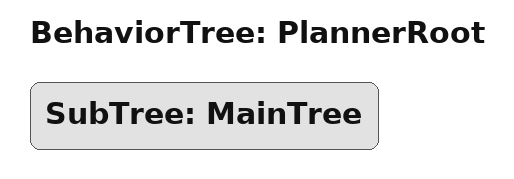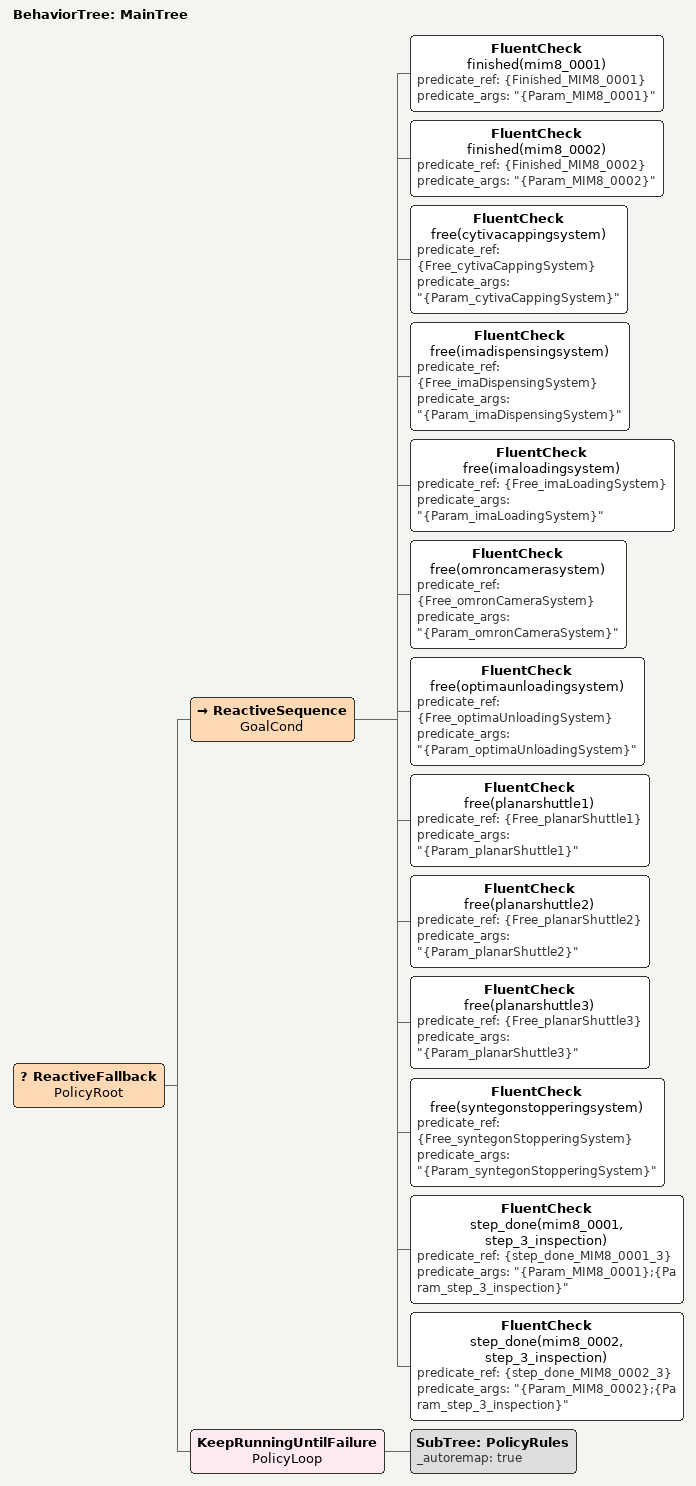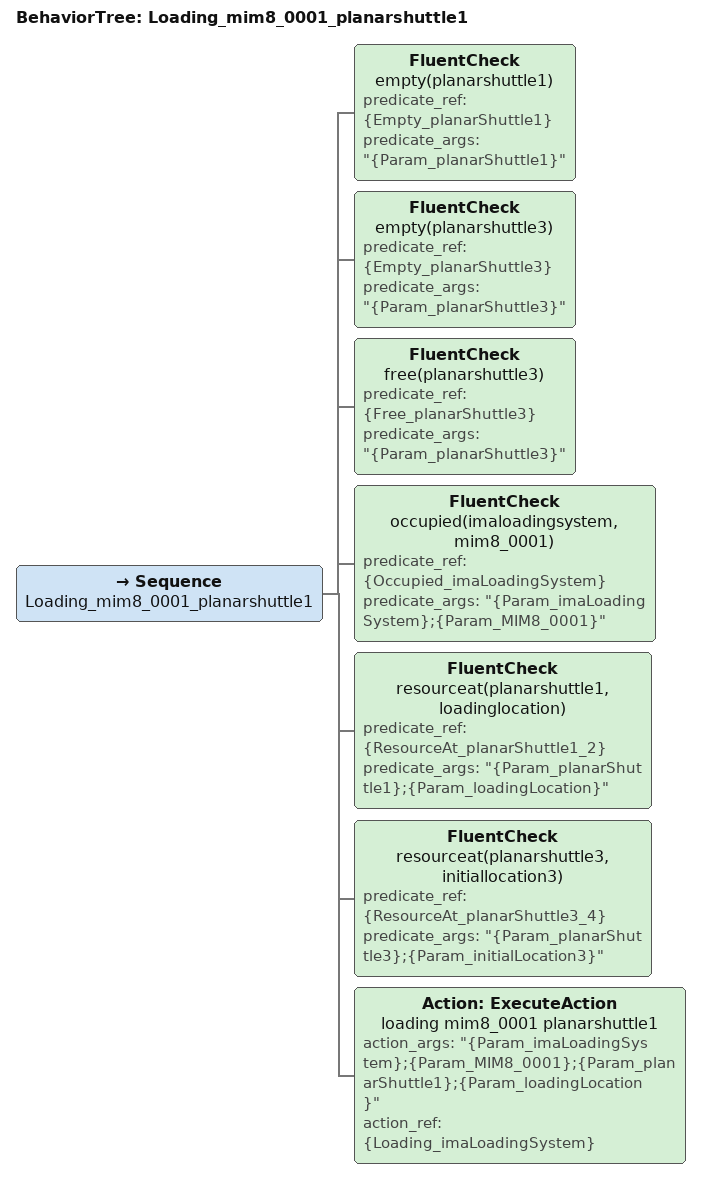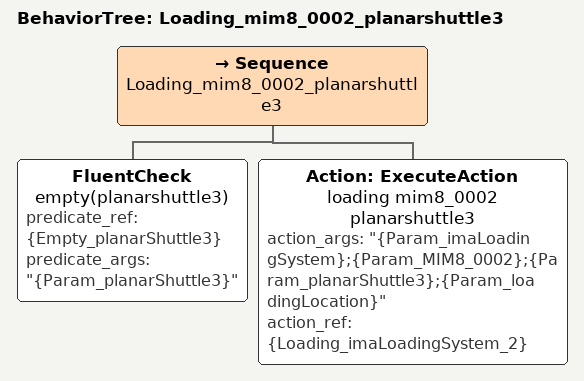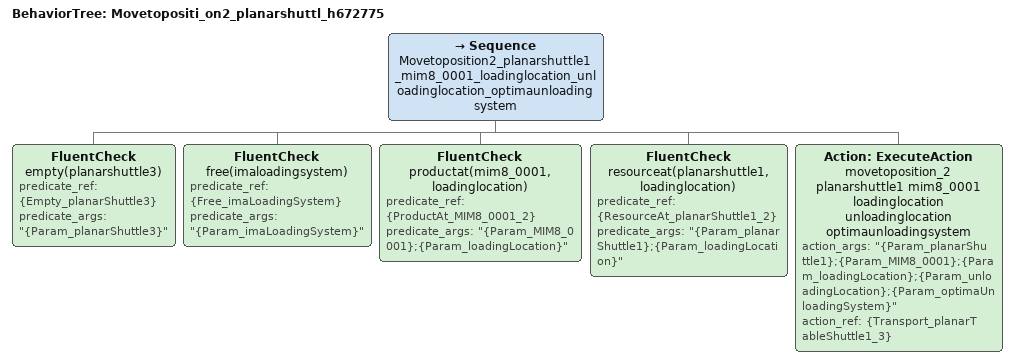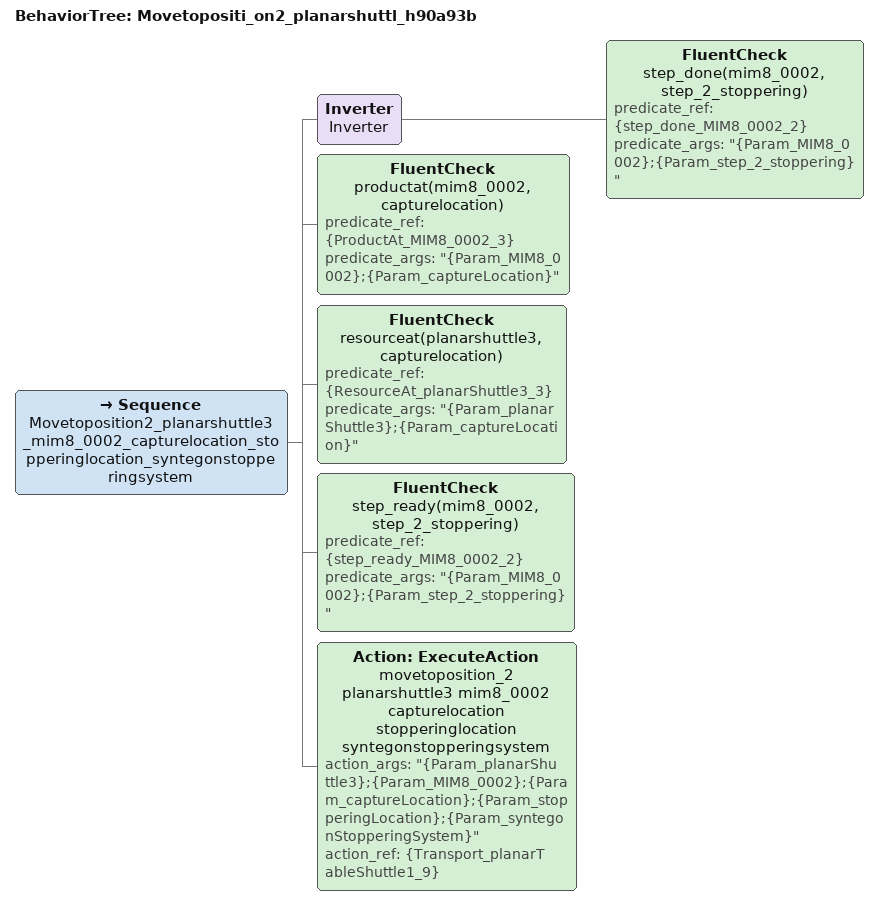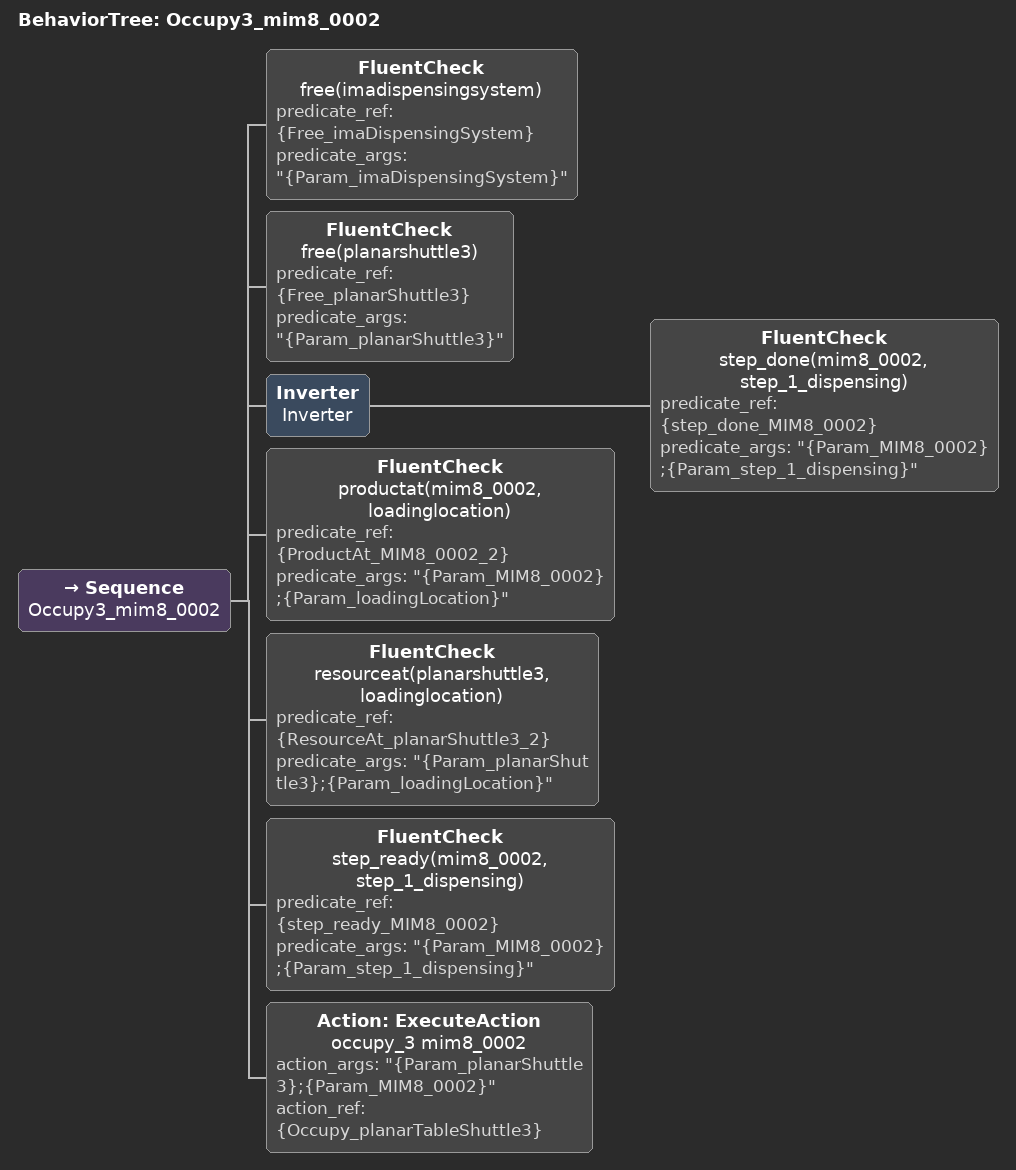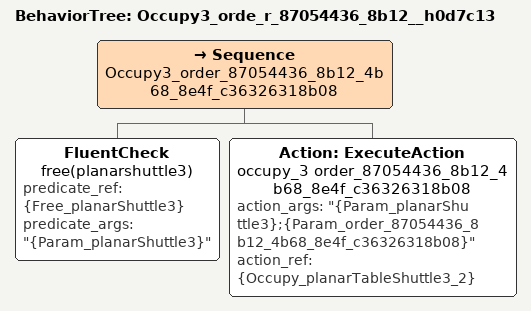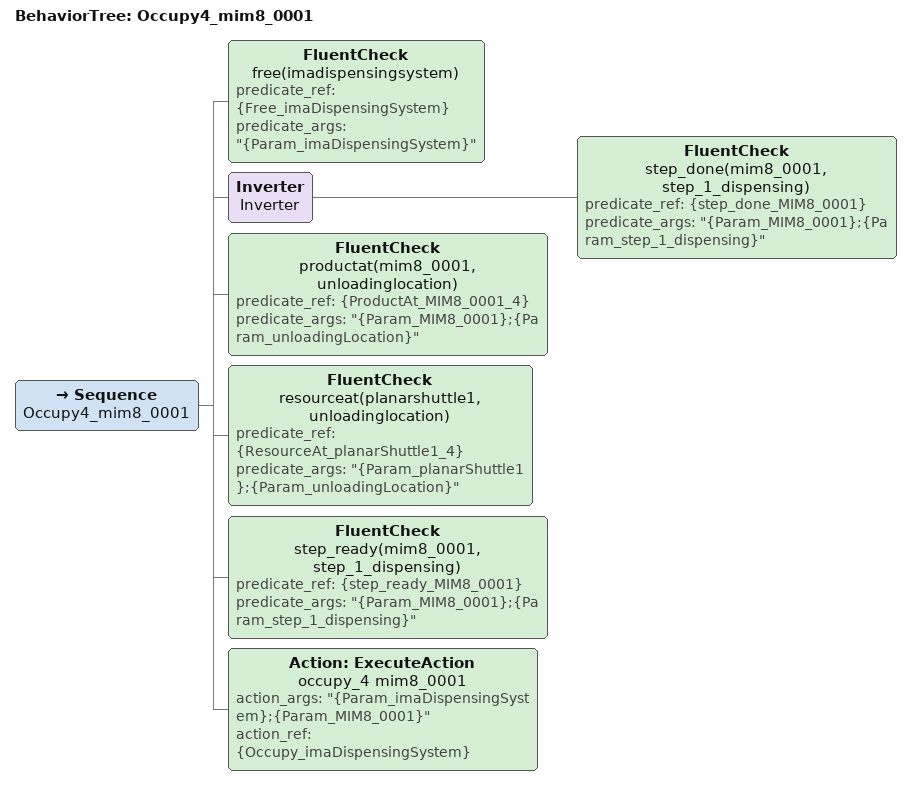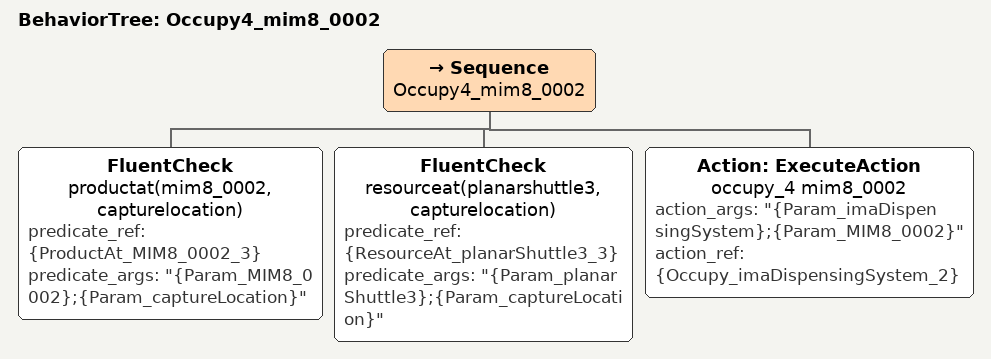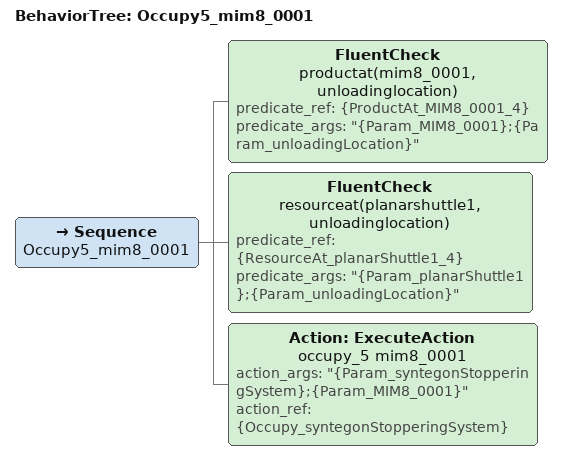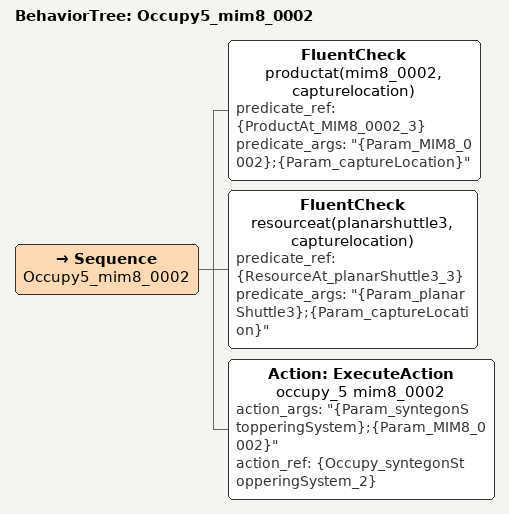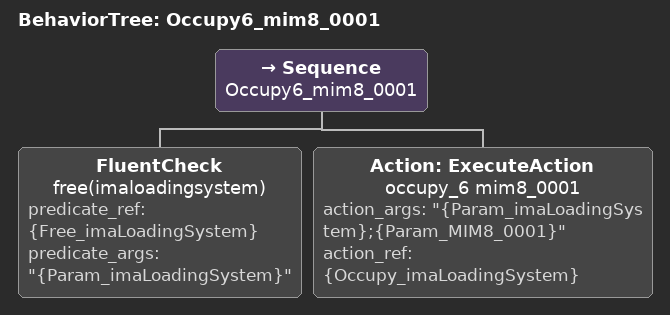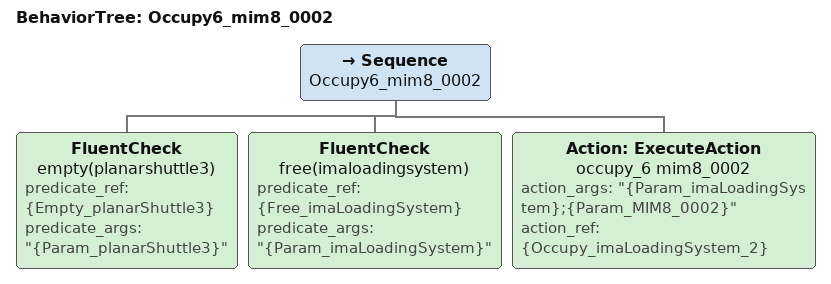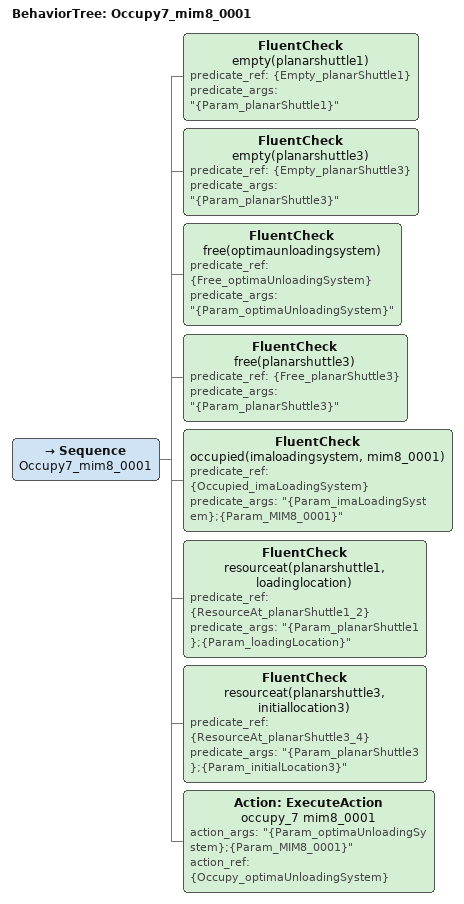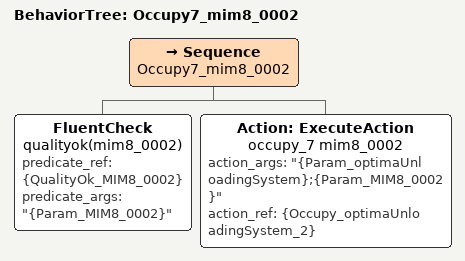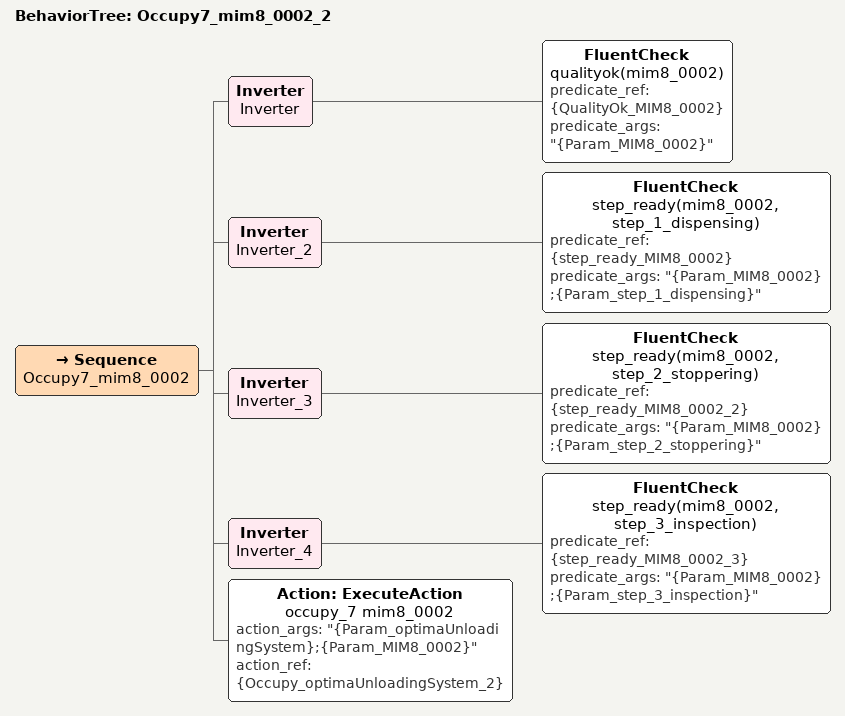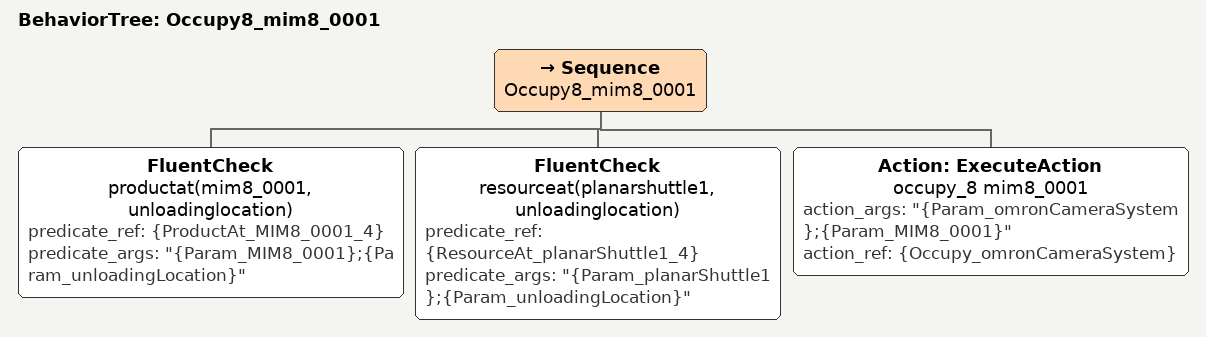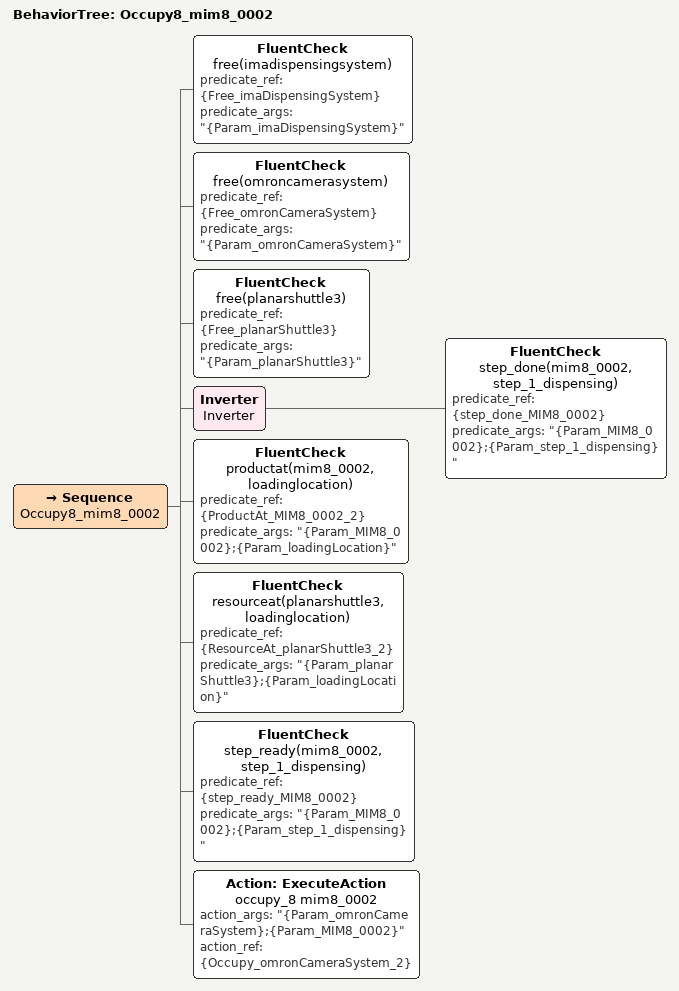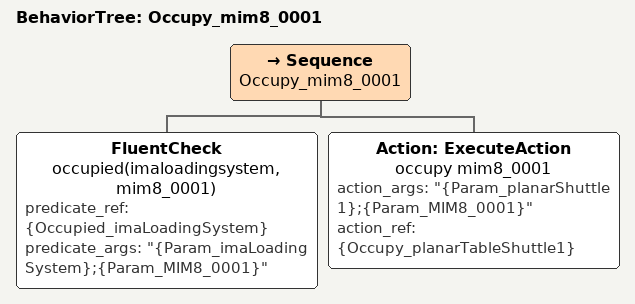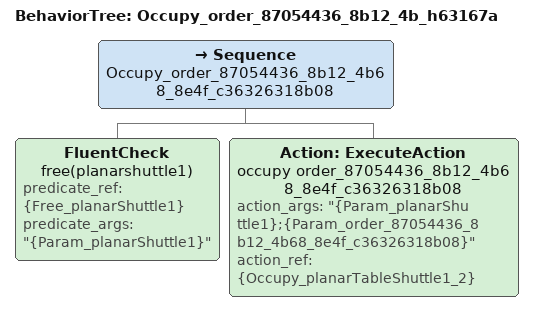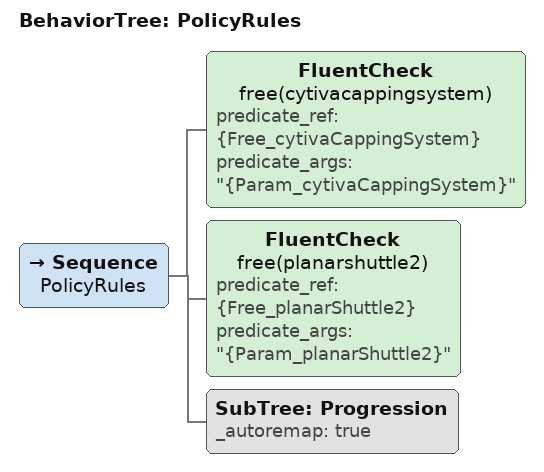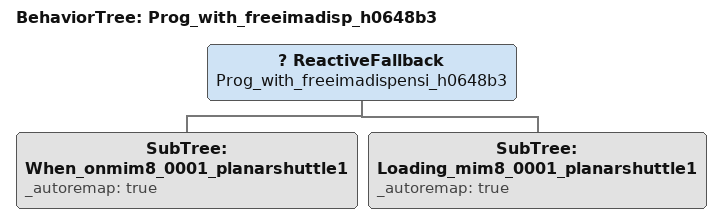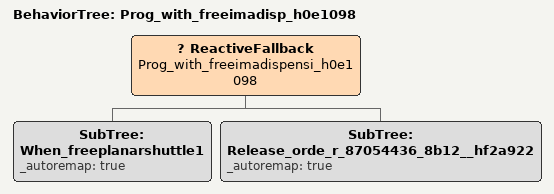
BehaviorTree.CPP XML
<BehaviorTree ID="PlannerRoot">
  <SubTree ID="MainTree"/>
</BehaviorTree>

<BehaviorTree ID="MainTree">
  <ReactiveFallback name="PolicyRoot">
    <ReactiveSequence name="GoalCond">
      <FluentCheck name="finished(mim8_0001)" predicate_ref="{Finished_MIM8_0001}" predicate_args="&quot;{Param_MIM8_0001}&quot;"/>
      <FluentCheck name="finished(mim8_0002)" predicate_ref="{Finished_MIM8_0002}" predicate_args="&quot;{Param_MIM8_0002}&quot;"/>
      <FluentCheck name="free(cytivacappingsystem)" predicate_ref="{Free_cytivaCappingSystem}" predicate_args="&quot;{Param_cytivaCappingSystem}&quot;"/>
      <FluentCheck name="free(imadispensingsystem)" predicate_ref="{Free_imaDispensingSystem}" predicate_args="&quot;{Param_imaDispensingSystem}&quot;"/>
      <FluentCheck name="free(imaloadingsystem)" predicate_ref="{Free_imaLoadingSystem}" predicate_args="&quot;{Param_imaLoadingSystem}&quot;"/>
      <FluentCheck name="free(omroncamerasystem)" predicate_ref="{Free_omronCameraSystem}" predicate_args="&quot;{Param_omronCameraSystem}&quot;"/>
      <FluentCheck name="free(optimaunloadingsystem)" predicate_ref="{Free_optimaUnloadingSystem}" predicate_args="&quot;{Param_optimaUnloadingSystem}&quot;"/>
      <FluentCheck name="free(planarshuttle1)" predicate_ref="{Free_planarShuttle1}" predicate_args="&quot;{Param_planarShuttle1}&quot;"/>
      <FluentCheck name="free(planarshuttle2)" predicate_ref="{Free_planarShuttle2}" predicate_args="&quot;{Param_planarShuttle2}&quot;"/>
      <FluentCheck name="free(planarshuttle3)" predicate_ref="{Free_planarShuttle3}" predicate_args="&quot;{Param_planarShuttle3}&quot;"/>
      <FluentCheck name="free(syntegonstopperingsystem)" predicate_ref="{Free_syntegonStopperingSystem}" predicate_args="&quot;{Param_syntegonStopperingSystem}&quot;"/>
      <FluentCheck name="step_done(mim8_0001, step_3_inspection)" predicate_ref="{step_done_MIM8_0001_3}" predicate_args="&quot;{Param_MIM8_0001};{Param_step_3_inspection}&quot;"/>
      <FluentCheck name="step_done(mim8_0002, step_3_inspection)" predicate_ref="{step_done_MIM8_0002_3}" predicate_args="&quot;{Param_MIM8_0002};{Param_step_3_inspection}&quot;"/>
    </ReactiveSequence>
    <KeepRunningUntilFailure name="PolicyLoop">
      <SubTree ID="PolicyRules" _autoremap="true"/>
    </KeepRunningUntilFailure>
  </ReactiveFallback>
</BehaviorTree>

<BehaviorTree ID="Loading_mim8_0001_planarshuttle1">
  <Sequence name="Loading_mim8_0001_planarshuttle1">
    <FluentCheck name="empty(planarshuttle1)" predicate_ref="{Empty_planarShuttle1}" predicate_args="&quot;{Param_planarShuttle1}&quot;"/>
    <FluentCheck name="empty(planarshuttle3)" predicate_ref="{Empty_planarShuttle3}" predicate_args="&quot;{Param_planarShuttle3}&quot;"/>
    <FluentCheck name="free(planarshuttle3)" predicate_ref="{Free_planarShuttle3}" predicate_args="&quot;{Param_planarShuttle3}&quot;"/>
    <FluentCheck name="occupied(imaloadingsystem, mim8_0001)" predicate_ref="{Occupied_imaLoadingSystem}" predicate_args="&quot;{Param_imaLoadingSystem};{Param_MIM8_0001}&quot;"/>
    <FluentCheck name="resourceat(planarshuttle1, loadinglocation)" predicate_ref="{ResourceAt_planarShuttle1_2}" predicate_args="&quot;{Param_planarShuttle1};{Param_loadingLocation}&quot;"/>
    <FluentCheck name="resourceat(planarshuttle3, initiallocation3)" predicate_ref="{ResourceAt_planarShuttle3_4}" predicate_args="&quot;{Param_planarShuttle3};{Param_initialLocation3}&quot;"/>
    <Action ID="ExecuteAction" name="loading mim8_0001 planarshuttle1" action_args="&quot;{Param_imaLoadingSystem};{Param_MIM8_0001};{Param_planarShuttle1};{Param_loadingLocation}&quot;" action_ref="{Loading_imaLoadingSystem}"/>
  </Sequence>
</BehaviorTree>

<BehaviorTree ID="Loading_mim8_0002_planarshuttle3">
  <Sequence name="Loading_mim8_0002_planarshuttle3">
    <FluentCheck name="empty(planarshuttle3)" predicate_ref="{Empty_planarShuttle3}" predicate_args="&quot;{Param_planarShuttle3}&quot;"/>
    <Action ID="ExecuteAction" name="loading mim8_0002 planarshuttle3" action_args="&quot;{Param_imaLoadingSystem};{Param_MIM8_0002};{Param_planarShuttle3};{Param_loadingLocation}&quot;" action_ref="{Loading_imaLoadingSystem_2}"/>
  </Sequence>
</BehaviorTree>

<BehaviorTree ID="Movetopositi_on2_planarshuttl_h672775">
  <Sequence name="Movetoposition2_planarshuttle1_mim8_0001_loadinglocation_unloadinglocation_optimaunloadingsystem">
    <FluentCheck name="empty(planarshuttle3)" predicate_ref="{Empty_planarShuttle3}" predicate_args="&quot;{Param_planarShuttle3}&quot;"/>
    <FluentCheck name="free(imaloadingsystem)" predicate_ref="{Free_imaLoadingSystem}" predicate_args="&quot;{Param_imaLoadingSystem}&quot;"/>
    <FluentCheck name="productat(mim8_0001, loadinglocation)" predicate_ref="{ProductAt_MIM8_0001_2}" predicate_args="&quot;{Param_MIM8_0001};{Param_loadingLocation}&quot;"/>
    <FluentCheck name="resourceat(planarshuttle1, loadinglocation)" predicate_ref="{ResourceAt_planarShuttle1_2}" predicate_args="&quot;{Param_planarShuttle1};{Param_loadingLocation}&quot;"/>
    <Action ID="ExecuteAction" name="movetoposition_2 planarshuttle1 mim8_0001 loadinglocation unloadinglocation optimaunloadingsystem" action_args="&quot;{Param_planarShuttle1};{Param_MIM8_0001};{Param_loadingLocation};{Param_unloadingLocation};{Param_optimaUnloadingSystem}&quot;" action_ref="{Transport_planarTableShuttle1_3}"/>
  </Sequence>
</BehaviorTree>

<BehaviorTree ID="Movetopositi_on2_planarshuttl_h90a93b">
  <Sequence name="Movetoposition2_planarshuttle3_mim8_0002_capturelocation_stopperinglocation_syntegonstopperingsystem">
    <Inverter name="Inverter">
      <FluentCheck name="step_done(mim8_0002, step_2_stoppering)" predicate_ref="{step_done_MIM8_0002_2}" predicate_args="&quot;{Param_MIM8_0002};{Param_step_2_stoppering}&quot;"/>
    </Inverter>
    <FluentCheck name="productat(mim8_0002, capturelocation)" predicate_ref="{ProductAt_MIM8_0002_3}" predicate_args="&quot;{Param_MIM8_0002};{Param_captureLocation}&quot;"/>
    <FluentCheck name="resourceat(planarshuttle3, capturelocation)" predicate_ref="{ResourceAt_planarShuttle3_3}" predicate_args="&quot;{Param_planarShuttle3};{Param_captureLocation}&quot;"/>
    <FluentCheck name="step_ready(mim8_0002, step_2_stoppering)" predicate_ref="{step_ready_MIM8_0002_2}" predicate_args="&quot;{Param_MIM8_0002};{Param_step_2_stoppering}&quot;"/>
    <Action ID="ExecuteAction" name="movetoposition_2 planarshuttle3 mim8_0002 capturelocation stopperinglocation syntegonstopperingsystem" action_args="&quot;{Param_planarShuttle3};{Param_MIM8_0002};{Param_captureLocation};{Param_stopperingLocation};{Param_syntegonStopperingSystem}&quot;" action_ref="{Transport_planarTableShuttle1_9}"/>
  </Sequence>
</BehaviorTree>

<BehaviorTree ID="Occupy3_mim8_0002">
  <Sequence name="Occupy3_mim8_0002">
    <FluentCheck name="free(imadispensingsystem)" predicate_ref="{Free_imaDispensingSystem}" predicate_args="&quot;{Param_imaDispensingSystem}&quot;"/>
    <FluentCheck name="free(planarshuttle3)" predicate_ref="{Free_planarShuttle3}" predicate_args="&quot;{Param_planarShuttle3}&quot;"/>
    <Inverter name="Inverter">
      <FluentCheck name="step_done(mim8_0002, step_1_dispensing)" predicate_ref="{step_done_MIM8_0002}" predicate_args="&quot;{Param_MIM8_0002};{Param_step_1_dispensing}&quot;"/>
    </Inverter>
    <FluentCheck name="productat(mim8_0002, loadinglocation)" predicate_ref="{ProductAt_MIM8_0002_2}" predicate_args="&quot;{Param_MIM8_0002};{Param_loadingLocation}&quot;"/>
    <FluentCheck name="resourceat(planarshuttle3, loadinglocation)" predicate_ref="{ResourceAt_planarShuttle3_2}" predicate_args="&quot;{Param_planarShuttle3};{Param_loadingLocation}&quot;"/>
    <FluentCheck name="step_ready(mim8_0002, step_1_dispensing)" predicate_ref="{step_ready_MIM8_0002}" predicate_args="&quot;{Param_MIM8_0002};{Param_step_1_dispensing}&quot;"/>
    <Action ID="ExecuteAction" name="occupy_3 mim8_0002" action_args="&quot;{Param_planarShuttle3};{Param_MIM8_0002}&quot;" action_ref="{Occupy_planarTableShuttle3}"/>
  </Sequence>
</BehaviorTree>

<BehaviorTree ID="Occupy3_orde_r_87054436_8b12__h0d7c13">
  <Sequence name="Occupy3_order_87054436_8b12_4b68_8e4f_c36326318b08">
    <FluentCheck name="free(planarshuttle3)" predicate_ref="{Free_planarShuttle3}" predicate_args="&quot;{Param_planarShuttle3}&quot;"/>
    <Action ID="ExecuteAction" name="occupy_3 order_87054436_8b12_4b68_8e4f_c36326318b08" action_args="&quot;{Param_planarShuttle3};{Param_order_87054436_8b12_4b68_8e4f_c36326318b08}&quot;" action_ref="{Occupy_planarTableShuttle3_2}"/>
  </Sequence>
</BehaviorTree>

<BehaviorTree ID="Occupy4_mim8_0001">
  <Sequence name="Occupy4_mim8_0001">
    <FluentCheck name="free(imadispensingsystem)" predicate_ref="{Free_imaDispensingSystem}" predicate_args="&quot;{Param_imaDispensingSystem}&quot;"/>
    <Inverter name="Inverter">
      <FluentCheck name="step_done(mim8_0001, step_1_dispensing)" predicate_ref="{step_done_MIM8_0001}" predicate_args="&quot;{Param_MIM8_0001};{Param_step_1_dispensing}&quot;"/>
    </Inverter>
    <FluentCheck name="productat(mim8_0001, unloadinglocation)" predicate_ref="{ProductAt_MIM8_0001_4}" predicate_args="&quot;{Param_MIM8_0001};{Param_unloadingLocation}&quot;"/>
    <FluentCheck name="resourceat(planarshuttle1, unloadinglocation)" predicate_ref="{ResourceAt_planarShuttle1_4}" predicate_args="&quot;{Param_planarShuttle1};{Param_unloadingLocation}&quot;"/>
    <FluentCheck name="step_ready(mim8_0001, step_1_dispensing)" predicate_ref="{step_ready_MIM8_0001}" predicate_args="&quot;{Param_MIM8_0001};{Param_step_1_dispensing}&quot;"/>
    <Action ID="ExecuteAction" name="occupy_4 mim8_0001" action_args="&quot;{Param_imaDispensingSystem};{Param_MIM8_0001}&quot;" action_ref="{Occupy_imaDispensingSystem}"/>
  </Sequence>
</BehaviorTree>

<BehaviorTree ID="Occupy4_mim8_0002">
  <Sequence name="Occupy4_mim8_0002">
    <FluentCheck name="productat(mim8_0002, capturelocation)" predicate_ref="{ProductAt_MIM8_0002_3}" predicate_args="&quot;{Param_MIM8_0002};{Param_captureLocation}&quot;"/>
    <FluentCheck name="resourceat(planarshuttle3, capturelocation)" predicate_ref="{ResourceAt_planarShuttle3_3}" predicate_args="&quot;{Param_planarShuttle3};{Param_captureLocation}&quot;"/>
    <Action ID="ExecuteAction" name="occupy_4 mim8_0002" action_args="&quot;{Param_imaDispensingSystem};{Param_MIM8_0002}&quot;" action_ref="{Occupy_imaDispensingSystem_2}"/>
  </Sequence>
</BehaviorTree>

<BehaviorTree ID="Occupy5_mim8_0001">
  <Sequence name="Occupy5_mim8_0001">
    <FluentCheck name="productat(mim8_0001, unloadinglocation)" predicate_ref="{ProductAt_MIM8_0001_4}" predicate_args="&quot;{Param_MIM8_0001};{Param_unloadingLocation}&quot;"/>
    <FluentCheck name="resourceat(planarshuttle1, unloadinglocation)" predicate_ref="{ResourceAt_planarShuttle1_4}" predicate_args="&quot;{Param_planarShuttle1};{Param_unloadingLocation}&quot;"/>
    <Action ID="ExecuteAction" name="occupy_5 mim8_0001" action_args="&quot;{Param_syntegonStopperingSystem};{Param_MIM8_0001}&quot;" action_ref="{Occupy_syntegonStopperingSystem}"/>
  </Sequence>
</BehaviorTree>

<BehaviorTree ID="Occupy5_mim8_0002">
  <Sequence name="Occupy5_mim8_0002">
    <FluentCheck name="productat(mim8_0002, capturelocation)" predicate_ref="{ProductAt_MIM8_0002_3}" predicate_args="&quot;{Param_MIM8_0002};{Param_captureLocation}&quot;"/>
    <FluentCheck name="resourceat(planarshuttle3, capturelocation)" predicate_ref="{ResourceAt_planarShuttle3_3}" predicate_args="&quot;{Param_planarShuttle3};{Param_captureLocation}&quot;"/>
    <Action ID="ExecuteAction" name="occupy_5 mim8_0002" action_args="&quot;{Param_syntegonStopperingSystem};{Param_MIM8_0002}&quot;" action_ref="{Occupy_syntegonStopperingSystem_2}"/>
  </Sequence>
</BehaviorTree>

<BehaviorTree ID="Occupy6_mim8_0001">
  <Sequence name="Occupy6_mim8_0001">
    <FluentCheck name="free(imaloadingsystem)" predicate_ref="{Free_imaLoadingSystem}" predicate_args="&quot;{Param_imaLoadingSystem}&quot;"/>
    <Action ID="ExecuteAction" name="occupy_6 mim8_0001" action_args="&quot;{Param_imaLoadingSystem};{Param_MIM8_0001}&quot;" action_ref="{Occupy_imaLoadingSystem}"/>
  </Sequence>
</BehaviorTree>

<BehaviorTree ID="Occupy6_mim8_0002">
  <Sequence name="Occupy6_mim8_0002">
    <FluentCheck name="empty(planarshuttle3)" predicate_ref="{Empty_planarShuttle3}" predicate_args="&quot;{Param_planarShuttle3}&quot;"/>
    <FluentCheck name="free(imaloadingsystem)" predicate_ref="{Free_imaLoadingSystem}" predicate_args="&quot;{Param_imaLoadingSystem}&quot;"/>
    <Action ID="ExecuteAction" name="occupy_6 mim8_0002" action_args="&quot;{Param_imaLoadingSystem};{Param_MIM8_0002}&quot;" action_ref="{Occupy_imaLoadingSystem_2}"/>
  </Sequence>
</BehaviorTree>

<BehaviorTree ID="Occupy7_mim8_0001">
  <Sequence name="Occupy7_mim8_0001">
    <FluentCheck name="empty(planarshuttle1)" predicate_ref="{Empty_planarShuttle1}" predicate_args="&quot;{Param_planarShuttle1}&quot;"/>
    <FluentCheck name="empty(planarshuttle3)" predicate_ref="{Empty_planarShuttle3}" predicate_args="&quot;{Param_planarShuttle3}&quot;"/>
    <FluentCheck name="free(optimaunloadingsystem)" predicate_ref="{Free_optimaUnloadingSystem}" predicate_args="&quot;{Param_optimaUnloadingSystem}&quot;"/>
    <FluentCheck name="free(planarshuttle3)" predicate_ref="{Free_planarShuttle3}" predicate_args="&quot;{Param_planarShuttle3}&quot;"/>
    <FluentCheck name="occupied(imaloadingsystem, mim8_0001)" predicate_ref="{Occupied_imaLoadingSystem}" predicate_args="&quot;{Param_imaLoadingSystem};{Param_MIM8_0001}&quot;"/>
    <FluentCheck name="resourceat(planarshuttle1, loadinglocation)" predicate_ref="{ResourceAt_planarShuttle1_2}" predicate_args="&quot;{Param_planarShuttle1};{Param_loadingLocation}&quot;"/>
    <FluentCheck name="resourceat(planarshuttle3, initiallocation3)" predicate_ref="{ResourceAt_planarShuttle3_4}" predicate_args="&quot;{Param_planarShuttle3};{Param_initialLocation3}&quot;"/>
    <Action ID="ExecuteAction" name="occupy_7 mim8_0001" action_args="&quot;{Param_optimaUnloadingSystem};{Param_MIM8_0001}&quot;" action_ref="{Occupy_optimaUnloadingSystem}"/>
  </Sequence>
</BehaviorTree>

<BehaviorTree ID="Occupy7_mim8_0002">
  <Sequence name="Occupy7_mim8_0002">
    <FluentCheck name="qualityok(mim8_0002)" predicate_ref="{QualityOk_MIM8_0002}" predicate_args="&quot;{Param_MIM8_0002}&quot;"/>
    <Action ID="ExecuteAction" name="occupy_7 mim8_0002" action_args="&quot;{Param_optimaUnloadingSystem};{Param_MIM8_0002}&quot;" action_ref="{Occupy_optimaUnloadingSystem_2}"/>
  </Sequence>
</BehaviorTree>

<BehaviorTree ID="Occupy7_mim8_0002_2">
  <Sequence name="Occupy7_mim8_0002">
    <Inverter name="Inverter">
      <FluentCheck name="qualityok(mim8_0002)" predicate_ref="{QualityOk_MIM8_0002}" predicate_args="&quot;{Param_MIM8_0002}&quot;"/>
    </Inverter>
    <Inverter name="Inverter_2">
      <FluentCheck name="step_ready(mim8_0002, step_1_dispensing)" predicate_ref="{step_ready_MIM8_0002}" predicate_args="&quot;{Param_MIM8_0002};{Param_step_1_dispensing}&quot;"/>
    </Inverter>
    <Inverter name="Inverter_3">
      <FluentCheck name="step_ready(mim8_0002, step_2_stoppering)" predicate_ref="{step_ready_MIM8_0002_2}" predicate_args="&quot;{Param_MIM8_0002};{Param_step_2_stoppering}&quot;"/>
    </Inverter>
    <Inverter name="Inverter_4">
      <FluentCheck name="step_ready(mim8_0002, step_3_inspection)" predicate_ref="{step_ready_MIM8_0002_3}" predicate_args="&quot;{Param_MIM8_0002};{Param_step_3_inspection}&quot;"/>
    </Inverter>
    <Action ID="ExecuteAction" name="occupy_7 mim8_0002" action_args="&quot;{Param_optimaUnloadingSystem};{Param_MIM8_0002}&quot;" action_ref="{Occupy_optimaUnloadingSystem_2}"/>
  </Sequence>
</BehaviorTree>

<BehaviorTree ID="Occupy8_mim8_0001">
  <Sequence name="Occupy8_mim8_0001">
    <FluentCheck name="productat(mim8_0001, unloadinglocation)" predicate_ref="{ProductAt_MIM8_0001_4}" predicate_args="&quot;{Param_MIM8_0001};{Param_unloadingLocation}&quot;"/>
    <FluentCheck name="resourceat(planarshuttle1, unloadinglocation)" predicate_ref="{ResourceAt_planarShuttle1_4}" predicate_args="&quot;{Param_planarShuttle1};{Param_unloadingLocation}&quot;"/>
    <Action ID="ExecuteAction" name="occupy_8 mim8_0001" action_args="&quot;{Param_omronCameraSystem};{Param_MIM8_0001}&quot;" action_ref="{Occupy_omronCameraSystem}"/>
  </Sequence>
</BehaviorTree>

<BehaviorTree ID="Occupy8_mim8_0002">
  <Sequence name="Occupy8_mim8_0002">
    <FluentCheck name="free(imadispensingsystem)" predicate_ref="{Free_imaDispensingSystem}" predicate_args="&quot;{Param_imaDispensingSystem}&quot;"/>
    <FluentCheck name="free(omroncamerasystem)" predicate_ref="{Free_omronCameraSystem}" predicate_args="&quot;{Param_omronCameraSystem}&quot;"/>
    <FluentCheck name="free(planarshuttle3)" predicate_ref="{Free_planarShuttle3}" predicate_args="&quot;{Param_planarShuttle3}&quot;"/>
    <Inverter name="Inverter">
      <FluentCheck name="step_done(mim8_0002, step_1_dispensing)" predicate_ref="{step_done_MIM8_0002}" predicate_args="&quot;{Param_MIM8_0002};{Param_step_1_dispensing}&quot;"/>
    </Inverter>
    <FluentCheck name="productat(mim8_0002, loadinglocation)" predicate_ref="{ProductAt_MIM8_0002_2}" predicate_args="&quot;{Param_MIM8_0002};{Param_loadingLocation}&quot;"/>
    <FluentCheck name="resourceat(planarshuttle3, loadinglocation)" predicate_ref="{ResourceAt_planarShuttle3_2}" predicate_args="&quot;{Param_planarShuttle3};{Param_loadingLocation}&quot;"/>
    <FluentCheck name="step_ready(mim8_0002, step_1_dispensing)" predicate_ref="{step_ready_MIM8_0002}" predicate_args="&quot;{Param_MIM8_0002};{Param_step_1_dispensing}&quot;"/>
    <Action ID="ExecuteAction" name="occupy_8 mim8_0002" action_args="&quot;{Param_omronCameraSystem};{Param_MIM8_0002}&quot;" action_ref="{Occupy_omronCameraSystem_2}"/>
  </Sequence>
</BehaviorTree>

<BehaviorTree ID="Occupy_mim8_0001">
  <Sequence name="Occupy_mim8_0001">
    <FluentCheck name="occupied(imaloadingsystem, mim8_0001)" predicate_ref="{Occupied_imaLoadingSystem}" predicate_args="&quot;{Param_imaLoadingSystem};{Param_MIM8_0001}&quot;"/>
    <Action ID="ExecuteAction" name="occupy mim8_0001" action_args="&quot;{Param_planarShuttle1};{Param_MIM8_0001}&quot;" action_ref="{Occupy_planarTableShuttle1}"/>
  </Sequence>
</BehaviorTree>

<BehaviorTree ID="Occupy_order_87054436_8b12_4b_h63167a">
  <Sequence name="Occupy_order_87054436_8b12_4b68_8e4f_c36326318b08">
    <FluentCheck name="free(planarshuttle1)" predicate_ref="{Free_planarShuttle1}" predicate_args="&quot;{Param_planarShuttle1}&quot;"/>
    <Action ID="ExecuteAction" name="occupy order_87054436_8b12_4b68_8e4f_c36326318b08" action_args="&quot;{Param_planarShuttle1};{Param_order_87054436_8b12_4b68_8e4f_c36326318b08}&quot;" action_ref="{Occupy_planarTableShuttle1_2}"/>
  </Sequence>
</BehaviorTree>

<BehaviorTree ID="PolicyRules">
  <Sequence name="PolicyRules">
    <FluentCheck name="free(cytivacappingsystem)" predicate_ref="{Free_cytivaCappingSystem}" predicate_args="&quot;{Param_cytivaCappingSystem}&quot;"/>
    <FluentCheck name="free(planarshuttle2)" predicate_ref="{Free_planarShuttle2}" predicate_args="&quot;{Param_planarShuttle2}&quot;"/>
    <SubTree ID="Progression" _autoremap="true"/>
  </Sequence>
</BehaviorTree>

<BehaviorTree ID="Prog_with_freeimadisp_h0648b3">
  <ReactiveFallback name="Prog_with_freeimadispensi_h0648b3">
    <SubTree ID="When_onmim8_0001_planarshuttle1" _autoremap="true"/>
    <SubTree ID="Loading_mim8_0001_planarshuttle1" _autoremap="true"/>
  </ReactiveFallback>
</BehaviorTree>

<BehaviorTree ID="Prog_with_freeimadisp_h0e1098">
  <ReactiveFallback name="Prog_with_freeimadispensi_h0e1098">
    <SubTree ID="When_freeplanarshuttle1" _autoremap="true"/>
    <SubTree ID="Release_orde_r_87054436_8b12__hf2a922" _autoremap="true"/>
  </ReactiveFallback>
</BehaviorTree>
